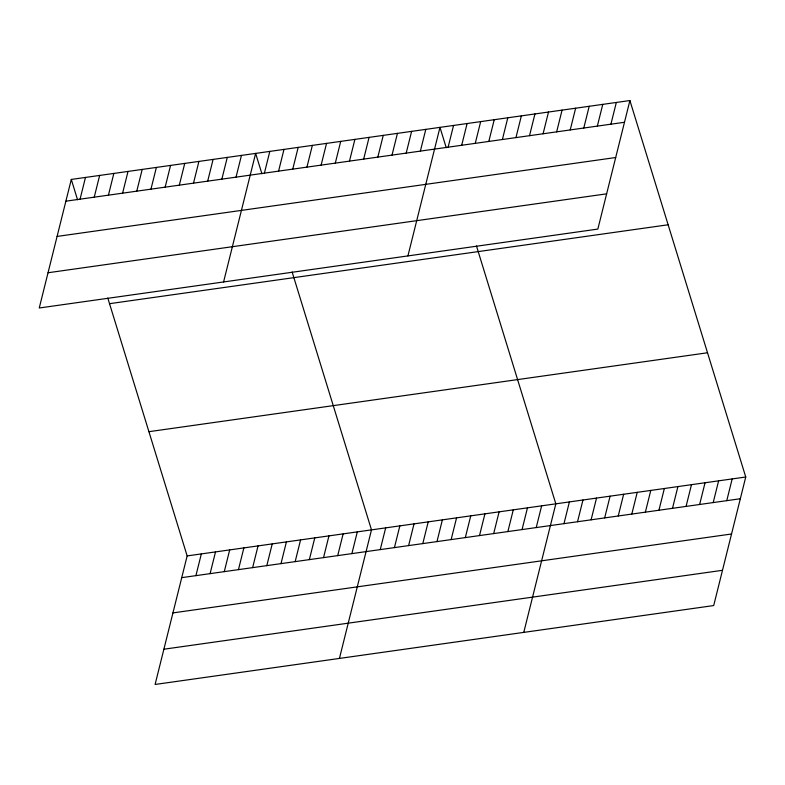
<?xml version="1.0" encoding="UTF-8"?>
<svg xmlns="http://www.w3.org/2000/svg" width="785" height="785" viewBox="0 0 785 785"><rect width="100%" height="100%" fill="white"/><g stroke="black" fill="none" stroke-linecap="round" stroke-linejoin="round"><path stroke-width="1.18" d="M71.298 179.441L39.25 307.995L597.846 229.083L629.904 100.539L71.298 179.441L77.558 199.773M80.06 199.174L85.477 177.439M94.239 197.172L99.656 175.438M108.418 195.171L113.845 173.436M122.597 193.169L128.024 171.434M136.776 191.167L142.203 169.432M150.956 189.165L156.382 167.431M165.144 187.164L170.561 165.419M179.323 185.152L184.74 163.417M193.502 183.15L198.919 161.416M207.682 181.149L213.098 159.414M221.861 179.147L227.277 157.412M236.04 177.145L241.456 155.41M223.588 281.952L255.635 153.409L261.896 173.73M264.398 173.142L269.814 151.397M278.577 171.13L283.993 149.395M107.79 298.035L187.154 555.917L155.096 684.461L713.702 605.559L745.75 477.005L629.904 100.539M292.756 169.128L298.182 147.394M195.907 575.65L201.333 553.916M306.935 167.126L312.361 145.392M210.095 573.649L215.512 551.914M321.114 165.125L326.54 143.39M224.274 571.647L229.691 549.902M335.303 163.123L340.719 141.388M238.454 569.635L243.87 547.901M349.482 161.121L354.899 139.387M252.633 567.634L258.049 545.899M363.661 159.119L369.078 137.385M266.812 565.632L272.228 543.897M377.84 157.118L383.257 135.373M280.991 563.63L286.407 541.895M392.019 155.106L397.436 133.371M295.17 561.628L300.586 539.894M406.198 153.104L411.615 131.37M309.349 559.627L314.765 537.892M420.377 151.103L425.794 129.368M323.528 557.625L328.944 535.89M407.925 255.91L439.973 127.366L446.233 147.698M337.707 555.623L343.133 533.879M448.127 147.188L453.544 125.453M351.886 553.611L357.312 531.877M461.688 145.264L467.104 123.53M339.434 658.429L371.491 529.875L292.128 271.993M475.259 143.351L480.675 121.616M380.244 549.608L385.671 527.873M488.82 141.437L494.236 119.703M394.433 547.606L399.85 525.871M502.39 139.514L507.807 117.779M408.612 545.604L414.029 523.87M515.951 137.601L521.368 115.866M422.791 543.603L428.208 521.868M529.522 135.687L534.938 113.953M436.97 541.601L442.387 519.856M543.083 133.774L548.509 112.029M451.149 539.589L456.566 517.855M556.653 131.851L562.07 110.116M465.328 537.588L470.745 515.853M570.214 129.937L575.64 108.202M479.507 535.586L484.924 513.851M583.785 128.024L589.201 106.289M493.686 533.584L499.103 511.849M597.346 126.1L602.772 104.366M507.866 531.582L513.282 509.848M610.916 124.187L616.333 102.452M522.045 529.581L527.471 507.846M536.224 527.579L541.65 505.834M523.772 632.386L555.829 503.833L476.466 245.95M563.973 523.654L569.39 501.919M577.534 521.74L582.961 500.006M591.105 519.827L596.521 498.082M604.666 517.904L610.092 496.169M618.237 515.99L623.653 494.256M631.807 514.077L637.224 492.342M645.368 512.154L650.785 490.419M658.939 510.24L664.355 488.505M672.5 508.327L677.916 486.592M686.07 506.404L691.487 484.669M699.631 504.49L705.048 482.755M713.202 502.577L718.618 480.842M726.763 500.663L732.179 478.919M65.881 201.176L624.477 122.274M57.089 236.432L615.695 157.52M48.042 272.748L606.638 193.836M109.527 303.677L668.133 224.775M148.924 431.681L707.52 352.769M187.154 555.917L745.75 477.005M181.727 577.652L740.333 498.74M172.945 612.899L731.541 533.986M163.888 649.215L722.485 570.303"/></g></svg>
